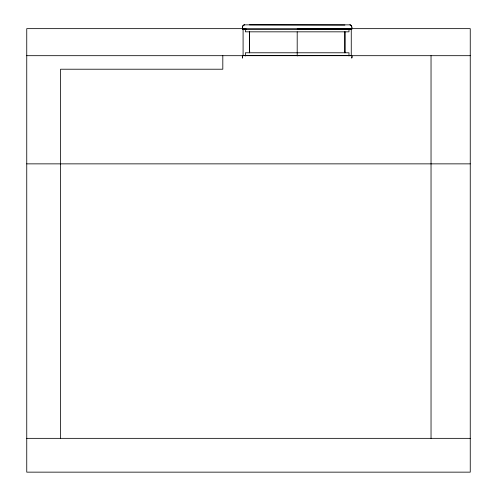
<?xml version="1.0" encoding="UTF-8"?>
<svg xmlns="http://www.w3.org/2000/svg" width="497" height="497" viewBox="0 0 497 497"><rect width="100%" height="100%" fill="white"/><g stroke="black" fill="none" stroke-linecap="round" stroke-linejoin="round"><path stroke-width="0.75" d="M249.463 52.781L249.463 31.833L249.463 52.781L249.749 51.29M297.194 55.664L351.919 55.577M297.194 31.833L297.194 55.956M297.194 29.037L351.777 29.037L348.242 29.037L348.72 29.037M344.918 52.781L344.918 31.833L344.918 52.781L344.638 51.29M242.368 27.782L242.865 25.726L244.176 24.875L242.915 25.738L242.406 27.795M351.901 57.801L352.025 56.273L351.77 58.174M244.064 24.875L244.505 24.85M244.22 29.043L246.139 29.037L242.604 29.037L351.777 29.037M244.387 24.85L349.994 24.85M249.475 24.85L344.918 25.061M245.4 28.646L26.751 28.646L26.751 472.15L470.249 472.15L470.249 28.646L348.521 28.646M242.461 29.037L351.919 29.037M242.461 55.577L245.667 55.577M26.751 55.689L470.249 55.689M26.751 163.861L470.249 163.861M26.751 438.348L470.249 438.348M297.194 55.627L242.604 55.577L246.139 55.577M349.882 24.85L351.336 25.459L351.982 27.795M350.205 24.875L351.286 25.471L351.938 27.292M242.368 56.832L242.611 58.174M242.517 57.776L242.356 56.273M431.036 55.689L431.036 438.348M351.261 28.646L351.261 55.689M348.981 29.037L348.981 31.833L245.406 31.833L245.406 29.037M348.981 55.956L348.981 52.781L245.406 52.781L245.406 55.956M243.089 28.646L243.089 55.689M222.811 55.689L222.811 69.213L60.553 69.213L60.553 438.348"/></g></svg>
